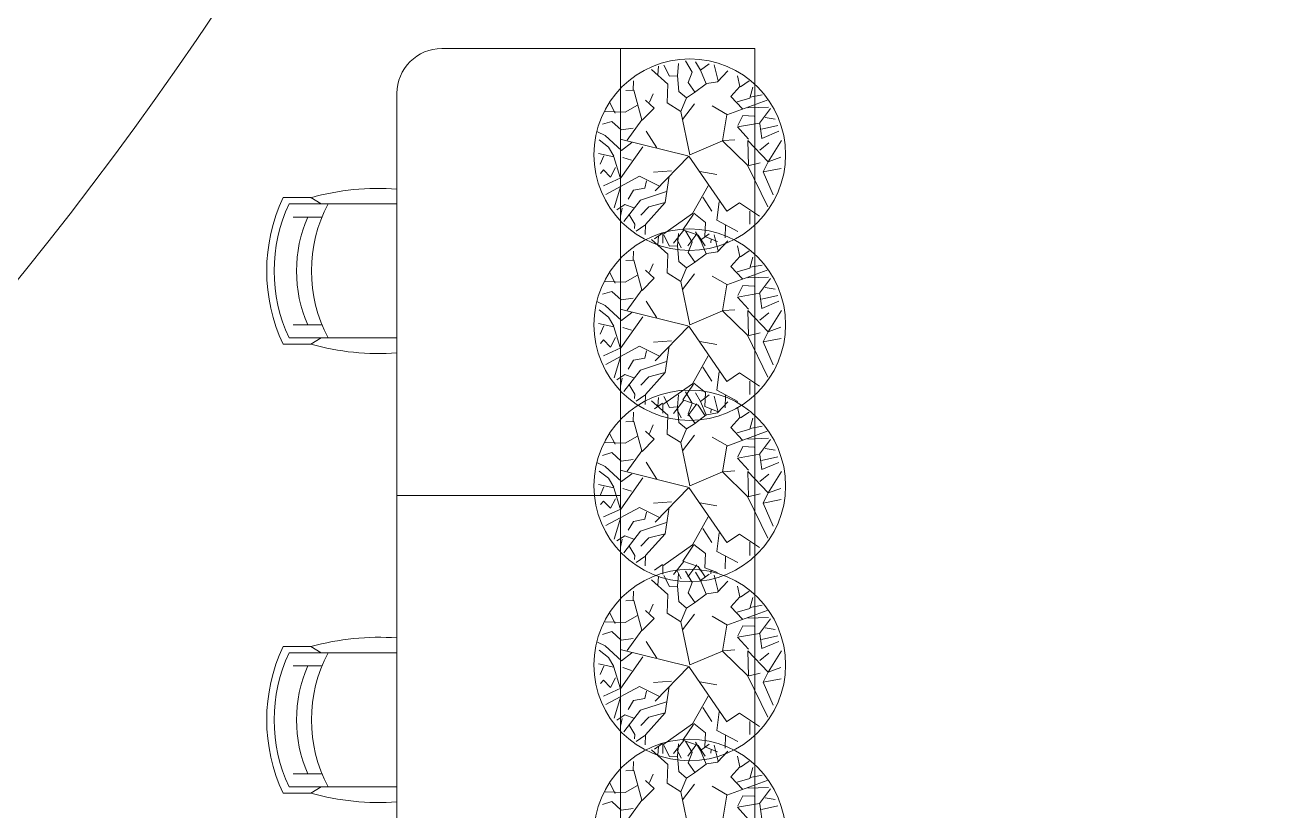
# Model space of a CAD drawing. Header units: millimetres. Extents: x -81374 to 485233, y -39075 to 157313.
# Drawn here: x 37237 to 41455, y -33017 to -30379 of the extents above; entities that cross this region are included whole.
import ezdxf
from ezdxf.enums import TextEntityAlignment as Align

# ---------------------------------------------------------------- set-up
doc = ezdxf.new("R2010")
doc.units = ezdxf.units.MM
doc.layers.add('G-IMPT', color=8, linetype='Continuous', lineweight=5)
doc.styles.get("Standard").update_dxf_attribs({"font": 'arial.ttf'})

# ---------------------------------------------------------------- blocks, each defined once
blk = doc.blocks.new('floor plan 1')
at = {"layer": 'G-IMPT', "color": 8, "ltscale": 500}
for p, q in [((18487, -8617.8), (18487, -2617.8)), ((18937, -2617.8), (18937, -8617.8)), ((18937, -7117.8), (18937, -5617.8)), ((19687, -5617.8), (19687, -7117.8)), ((18705.2, -5977.8), (18734.8, -6123.2)), ((18508.5, -6030.4), (18545, -6070.8)), ((18595.2, -6024.5), (18581.2, -6111.2)), ((18914.9, -6026.7), (18865.7, -6095.1)), ((18465, -6063.5), (18409.6, -6075.7)), ((18470.5, -6081.9), (18463.6, -6032.7)), ((18545, -6070.8), (18471.2, -6084.1)), ((18894.6, -6066.4), (18935.7, -6060.9)), ((18935.7, -6060.9), (18966, -6089.8)), ((18452.8, -6102.9), (18418.9, -6097.4)), ((18471.2, -6084.1), (18434.9, -6133)), ((18581.2, -6111.2), (18445.8, -6161)), ((18527, -6109.8), (18488.9, -6107.7)), ((18543.6, -6075.6), (18527, -6109.8)), ((18578.6, -6112), (18630.2, -6141.3)), ((18729.4, -6095.9), (18688.9, -6148.2)), ((18865.1, -6093.2), (18824.1, -6134.4)), ((18865.7, -6095.1), (18893, -6194.2)), ((18966, -6089.8), (18998.1, -6080.2)), ((18510.5, -6134.8), (18441.6, -6137.5)), ((18546, -6155.4), (18504.1, -6167.9)), ((18528.3, -6131.8), (18567.6, -6173.3)), ((18734.8, -6123.2), (18716.4, -6169.1)), ((18734.8, -6123.2), (18780.9, -6151.8)), ((18780.9, -6151.8), (18778.6, -6215)), ((18824.1, -6134.4), (18853.4, -6161.3)), ((18840.6, -6154), (18827.5, -6182.3)), ((18880.5, -6144.3), (18921.9, -6120.7)), ((18921.9, -6120.7), (18989.4, -6122.9)), ((18955.5, -6117.4), (18974.7, -6154.1)), ((19687, -6139.4), (19918.1, -6139.4)), ((20048.9, -6139.4), (19918.1, -6139.4)), ((19940.1, -6139.4), (19941.8, -6139.4)), ((19941.8, -6139.4), (19976, -6118.3)), ((20069.1, -6118.3), (19976, -6118.3)), ((18502.5, -6170.8), (18461.9, -6178.2)), ((18504.1, -6167.9), (18493.9, -6204.6)), ((18567.6, -6173.3), (18537.5, -6207.2)), ((18689.3, -6186.1), (18650.1, -6215.8)), ((18687, -6186.8), (18710.4, -6219.8)), ((18716.4, -6169.1), (18689.3, -6186.1)), ((18716.4, -6169.1), (18741.5, -6190.5)), ((18741.5, -6190.5), (18746.5, -6242.6)), ((18893, -6194.2), (18919.2, -6193.2)), ((18895.2, -6193.6), (18894.1, -6225.1)), ((18534.5, -6205.7), (18505.5, -6225.6)), ((18537.5, -6207.2), (18545.6, -6242.5)), ((18611.8, -6222.6), (18577.3, -6259.8)), ((18610.2, -6225.4), (18623.5, -6279.5)), ((18647.5, -6216.6), (18611.8, -6222.6)), ((18650.1, -6215.8), (18669.1, -6261.4)), ((18710.4, -6219.8), (18696.6, -6255.2)), ((18747.8, -6263.5), (18734.4, -6236.3)), ((18746.5, -6242.6), (18773.1, -6241.4)), ((18773.1, -6241.4), (18791.9, -6278.2)), ((18778.6, -6215), (18833.1, -6263.5)), ((18585.6, -6312.2), (18585.9, -6269.6)), ((18654.4, -6273.8), (18612, -6257.4)), ((18632.9, -6264.7), (18634.7, -6252.9)), ((18669.1, -6261.4), (18640.6, -6283.2)), ((18652.4, -6321.3), (18654.4, -6273.8)), ((18677.3, -6278.2), (18653.2, -6242.9)), ((18669.1, -6261.4), (18685.8, -6290)), ((18728, -6296.3), (18677.3, -6278.2)), ((18681.3, -6283.4), (18712, -6243)), ((18696.2, -6350.6), (18795.7, -6280.4)), ((18696.6, -6255.2), (18719, -6293.3)), ((18725.1, -6295.1), (18760, -6251)), ((18746.5, -6242.6), (18742.6, -6283.8)), ((18795.7, -6280.4), (18795.2, -6251.6)), ((18797, -6284.7), (18823.5, -6265.6)), ((18811.8, -6245.4), (18809.7, -6274.9)), ((18854, -6314.5), (18854.8, -6280.6)), ((18503.2, -6359.3), (18503.2, -6314.8)), ((18614.5, -6328.3), (18544.3, -6291.2)), ((18691.3, -6352.1), (18652.4, -6321.3)), ((18692.9, -6349.2), (18728, -6296.3)), ((18787.6, -6387.7), (18854, -6314.5)), ((18856, -6311.5), (18884.7, -6291.7)), ((18870.8, -6396.4), (18926.6, -6323.9)), ((18889.2, -6315.1), (18890.4, -6301.2)), ((18910, -6348.9), (18889.2, -6315.1)), ((18538.3, -6386.8), (18471.1, -6342.1)), ((18580.7, -6358.4), (18538.3, -6386.8)), ((18708.3, -6543.3), (18580.8, -6358.3)), ((18606.4, -6390.8), (18614.5, -6328.3)), ((18661.7, -6405.5), (18631.7, -6358.7)), ((18644, -6444.4), (18696.2, -6350.6)), ((18842.4, -6373.6), (18869, -6345.6)), ((18922.4, -6380.9), (18949.5, -6363.9)), ((18932.3, -6369.1), (18937.8, -6342.7)), ((18511.8, -6512.9), (18442.9, -6372.9)), ((18774.3, -6476.6), (18787.6, -6387.7)), ((18782.9, -6425.1), (18870.8, -6396.4)), ((18787.6, -6387.7), (18842.4, -6373.6)), ((18892.2, -6369.9), (18922.4, -6380.9)), ((18894.2, -6429.4), (18911.8, -6399.7)), ((18936, -6443.7), (18959.1, -6369.9)), ((18459.5, -6490.9), (18425.8, -6413.7)), ((18708.3, -6543.3), (18820.9, -6426.9)), ((18806.8, -6442.4), (18873.2, -6476.1)), ((18849.8, -6460.7), (18856, -6436.5)), ((18856, -6436.5), (18894.2, -6429.4)), ((18873.2, -6476.1), (18986.2, -6415.4)), ((18935.9, -6470.6), (18994.8, -6444.1)), ((18459.5, -6490.9), (18398.6, -6502.4)), ((18442.8, -6524.8), (18459.5, -6490.9)), ((18671.7, -6491.8), (18614.9, -6482)), ((18766.3, -6494.6), (18826.5, -6490.1)), ((18862.6, -6575.4), (18935.9, -6470.6)), ((18938.8, -6472.1), (18959.7, -6541.6)), ((18954.5, -6505.4), (18971.4, -6473.5)), ((18971.4, -6473.5), (18995, -6497.7)), ((18995, -6497.7), (19004.9, -6485.9)), ((18442.8, -6524.8), (18397.4, -6596.4)), ((18442.8, -6524.8), (18399.3, -6540.2)), ((18509.9, -6596.3), (18442.8, -6524.8)), ((18506.3, -6512.5), (18468.7, -6521.4)), ((18508.6, -6511.8), (18509.9, -6596.3)), ((18595.2, -6595.2), (18511.8, -6512.9)), ((18900.1, -6530.5), (18929.7, -6539.6)), ((18992.9, -6545.1), (19006, -6516.8)), ((18470.6, -6563.3), (18440.2, -6588)), ((18705.2, -6548.6), (18595.2, -6595.2)), ((18705.2, -6548.6), (18734.8, -6693.9)), ((18711.6, -6544.7), (18939, -6601)), ((18816.1, -6571.4), (18851.8, -6627.6)), ((18898.9, -6589), (18934.2, -6562.8)), ((18934.2, -6562.8), (18989.3, -6613.1)), ((18959.7, -6541.6), (19011.5, -6552.8)), ((18960.3, -6543.7), (18977.6, -6574.2)), ((18977.6, -6574.2), (19008.9, -6598.4)), ((18463.6, -6603.4), (18406.7, -6627.3)), ((18470.5, -6652.6), (18463.6, -6603.4)), ((18508.5, -6601.2), (18545, -6641.5)), ((18592.9, -6595.9), (18553.5, -6598.9)), ((18595.2, -6595.2), (18581.2, -6681.9)), ((18914.9, -6597.4), (18865.7, -6665.8)), ((18989.3, -6613.1), (19014.6, -6625.6)), ((19918.1, -6589.1), (19687, -6589.1)), ((19918.1, -6589.1), (20048.9, -6589.1)), ((19940.1, -6589.1), (19941.8, -6589.1)), ((19941.8, -6589.1), (19976, -6610.3)), ((19976, -6610.3), (20069.1, -6610.3)), ((18465, -6634.2), (18409.6, -6646.4)), ((18471.2, -6654.8), (18434.9, -6703.7)), ((18545, -6641.5), (18471.2, -6654.8)), ((18543.6, -6646.3), (18527, -6680.5)), ((18865.1, -6663.9), (18824.1, -6705.1)), ((18894.6, -6637.1), (18935.7, -6631.6)), ((18935.7, -6631.6), (18966, -6660.5)), ((18966, -6660.5), (18998.1, -6650.9)), ((18452.8, -6673.6), (18418.9, -6668.1)), ((18510.5, -6705.5), (18441.6, -6708.2)), ((18581.2, -6681.9), (18445.8, -6731.7)), ((18527, -6680.5), (18488.9, -6678.4)), ((18528.3, -6702.5), (18567.6, -6744.1)), ((18578.6, -6682.7), (18630.2, -6712)), ((18729.4, -6666.6), (18688.9, -6718.9)), ((18734.8, -6693.9), (18716.4, -6739.8)), ((18734.8, -6693.9), (18780.9, -6722.5)), ((18824.1, -6705.1), (18853.4, -6732)), ((18865.7, -6665.8), (18893, -6765)), ((18880.5, -6715.1), (18921.9, -6691.4)), ((18921.9, -6691.4), (18989.4, -6693.6)), ((18955.5, -6688.1), (18974.7, -6724.8)), ((18502.5, -6741.5), (18461.9, -6748.9)), ((18504.1, -6738.6), (18493.9, -6775.3)), ((18546, -6726.1), (18504.1, -6738.6)), ((18567.6, -6744.1), (18537.5, -6777.9)), ((18716.4, -6739.8), (18689.3, -6756.8)), ((18716.4, -6739.8), (18741.5, -6761.2)), ((18780.9, -6722.5), (18778.6, -6785.7)), ((18840.6, -6724.7), (18827.5, -6753.1)), ((18534.5, -6776.4), (18505.5, -6796.3)), ((18537.5, -6777.9), (18545.6, -6813.2)), ((18647.5, -6787.3), (18611.8, -6793.3)), ((18689.3, -6756.8), (18650.1, -6786.5)), ((18650.1, -6786.5), (18669.1, -6832.1)), ((18687, -6757.5), (18710.4, -6790.6)), ((18710.4, -6790.6), (18696.6, -6825.9)), ((18741.5, -6761.2), (18746.5, -6813.3)), ((18778.6, -6785.7), (18833.1, -6834.2)), ((18893, -6765), (18919.2, -6763.9)), ((18895.2, -6764.3), (18894.1, -6795.9)), ((18611.8, -6793.3), (18577.3, -6830.5)), ((18610.2, -6796.1), (18623.5, -6850.2)), ((18669.1, -6832.1), (18640.6, -6853.9)), ((18669.1, -6832.1), (18685.8, -6860.7)), ((18696.6, -6825.9), (18719, -6864)), ((18746.5, -6813.3), (18742.6, -6854.6)), ((18746.5, -6813.3), (18773.1, -6812.1)), ((18773.1, -6812.1), (18791.9, -6848.9)), ((18811.8, -6816.1), (18809.7, -6845.7)), ((18585.6, -6913.4), (18585.9, -6870.9)), ((18654.4, -6875.1), (18612, -6858.7)), ((18632.9, -6865.9), (18634.7, -6854.2)), ((18677.3, -6879.5), (18653.2, -6844.2)), ((18681.3, -6884.7), (18712, -6844.3)), ((18725.1, -6896.3), (18760, -6852.3)), ((18747.8, -6864.8), (18734.4, -6837.6)), ((18795.7, -6881.7), (18795.2, -6852.9)), ((18797, -6886), (18823.5, -6866.8)), ((18503.2, -6960.6), (18503.2, -6916)), ((18614.5, -6929.5), (18544.3, -6892.5)), ((18652.4, -6922.6), (18654.4, -6875.1)), ((18728, -6897.6), (18677.3, -6879.5)), ((18692.9, -6950.5), (18728, -6897.6)), ((18696.2, -6951.9), (18795.7, -6881.7)), ((18787.6, -6989), (18854, -6915.7)), ((18854, -6915.7), (18854.8, -6881.9)), ((18856, -6912.8), (18884.7, -6893)), ((18889.2, -6916.4), (18890.4, -6902.5)), ((18910, -6950.2), (18889.2, -6916.4)), ((18538.3, -6988.1), (18471.1, -6943.4)), ((18606.4, -6992.1), (18614.5, -6929.5)), ((18644, -7045.7), (18696.2, -6951.9)), ((18691.3, -6953.4), (18652.4, -6922.6)), ((18842.4, -6974.9), (18869, -6946.9)), ((18870.8, -6997.7), (18926.6, -6925.2)), ((18932.3, -6970.4), (18937.8, -6943.9)), ((18511.8, -7114.2), (18442.9, -6974.2)), ((18580.7, -6959.7), (18538.3, -6988.1)), ((18708.3, -7144.6), (18580.8, -6959.6)), ((18661.7, -7006.8), (18631.7, -6960)), ((18774.3, -7077.9), (18787.6, -6989)), ((18782.9, -7026.4), (18870.8, -6997.7)), ((18787.6, -6989), (18842.4, -6974.9)), ((18892.2, -6971.2), (18922.4, -6982.2)), ((18894.2, -7030.7), (18911.8, -7001)), ((18922.4, -6982.2), (18949.5, -6965.2)), ((18936, -7045), (18959.1, -6971.2)), ((18459.5, -7092.2), (18425.8, -7015)), ((18708.3, -7144.6), (18820.9, -7028.2)), ((18849.8, -7062), (18856, -7037.8)), ((18856, -7037.8), (18894.2, -7030.7)), ((18873.2, -7077.4), (18986.2, -7016.7)), ((18671.7, -7093.1), (18614.9, -7083.3)), ((18806.8, -7043.7), (18873.2, -7077.4)), ((18862.6, -7176.7), (18935.9, -7071.9)), ((18935.9, -7071.9), (18994.8, -7045.4)), ((18938.8, -7073.4), (18959.7, -7142.8)), ((18954.5, -7106.7), (18971.4, -7074.8)), ((18971.4, -7074.8), (18995, -7099)), ((18442.8, -7126.1), (18397.4, -7197.7)), ((18459.5, -7092.2), (18398.6, -7103.7)), ((18442.8, -7126.1), (18399.3, -7141.5)), ((18442.8, -7126.1), (18459.5, -7092.2)), ((18509.9, -7197.6), (18442.8, -7126.1)), ((18506.3, -7113.8), (18468.7, -7122.7)), ((18508.6, -7113.1), (18509.9, -7197.6)), ((18595.2, -7196.5), (18511.8, -7114.2)), ((18766.3, -7095.9), (18826.5, -7091.4)), ((19687, -7117.8), (18937, -7117.8)), ((19687, -7117.8), (18937, -7117.8)), ((18937, -7117.8), (18937, -8617.8)), ((18992.9, -7146.4), (19006, -7118)), ((18995, -7099), (19004.9, -7087.1)), ((19687, -8467.8), (19687, -7117.8)), ((18470.6, -7164.6), (18440.2, -7189.3)), ((18705.2, -7149.8), (18595.2, -7196.5)), ((18705.2, -7149.8), (18734.8, -7295.2)), ((18711.6, -7145.9), (18939, -7202.2)), ((18898.9, -7190.3), (18934.2, -7164.1)), ((18900.1, -7131.8), (18929.7, -7140.9)), ((18934.2, -7164.1), (18989.3, -7214.4)), ((18959.7, -7142.8), (19011.5, -7154.1)), ((18960.3, -7145), (18977.6, -7175.5)), ((18463.6, -7204.7), (18406.7, -7228.6)), ((18470.5, -7253.9), (18463.6, -7204.7)), ((18508.5, -7202.4), (18545, -7242.8)), ((18592.9, -7197.2), (18553.5, -7200.2)), ((18595.2, -7196.5), (18581.2, -7283.2)), ((18816.1, -7172.6), (18851.8, -7228.9)), ((18914.9, -7198.7), (18865.7, -7267.1)), ((18977.6, -7175.5), (19008.9, -7199.7)), ((18465, -7235.5), (18409.6, -7247.7)), ((18545, -7242.8), (18471.2, -7256.1)), ((18543.6, -7247.6), (18527, -7281.8)), ((18894.6, -7238.4), (18935.7, -7232.9)), ((18935.7, -7232.9), (18966, -7261.8)), ((18966, -7261.8), (18998.1, -7252.2)), ((18989.3, -7214.4), (19014.6, -7226.9)), ((18452.8, -7274.9), (18418.9, -7269.4)), ((18471.2, -7256.1), (18434.9, -7305)), ((18581.2, -7283.2), (18445.8, -7333)), ((18527, -7281.8), (18488.9, -7279.7)), ((18578.6, -7284), (18630.2, -7313.3)), ((18729.4, -7267.9), (18688.9, -7320.2)), ((18734.8, -7295.2), (18716.4, -7341.1)), ((18734.8, -7295.2), (18780.9, -7323.8)), ((18865.1, -7265.2), (18824.1, -7306.4)), ((18865.7, -7267.1), (18893, -7366.2)), ((18880.5, -7316.3), (18921.9, -7292.7)), ((18921.9, -7292.7), (18989.4, -7294.9)), ((18955.5, -7289.4), (18974.7, -7326.1)), ((18510.5, -7306.8), (18441.6, -7309.5)), ((18546, -7327.4), (18504.1, -7339.9)), ((18528.3, -7303.8), (18567.6, -7345.3)), ((18780.9, -7323.8), (18778.6, -7387)), ((18824.1, -7306.4), (18853.4, -7333.3)), ((18840.6, -7326), (18827.5, -7354.3)), ((18502.5, -7342.8), (18461.9, -7350.2)), ((18504.1, -7339.9), (18493.9, -7376.6)), ((18534.5, -7377.7), (18505.5, -7397.6)), ((18567.6, -7345.3), (18537.5, -7379.2)), ((18537.5, -7379.2), (18545.6, -7414.4)), ((18689.3, -7358.1), (18650.1, -7387.8)), ((18687, -7358.8), (18710.4, -7391.8)), ((18716.4, -7341.1), (18689.3, -7358.1)), ((18716.4, -7341.1), (18741.5, -7362.5)), ((18747.8, -7405.8), (18734.4, -7378.6)), ((18741.5, -7362.5), (18746.5, -7414.6)), ((18893, -7366.2), (18919.2, -7365.2)), ((18895.2, -7365.6), (18894.1, -7397.1)), ((18611.8, -7394.6), (18577.3, -7431.8)), ((18585.6, -7454.5), (18585.9, -7411.9)), ((18610.2, -7397.4), (18623.5, -7451.5)), ((18647.5, -7388.6), (18611.8, -7394.6)), ((18654.4, -7416.1), (18612, -7399.7)), ((18632.9, -7407), (18634.7, -7395.2)), ((18650.1, -7387.8), (18669.1, -7433.4)), ((18652.4, -7463.6), (18654.4, -7416.1)), ((18677.3, -7420.5), (18653.2, -7385.2)), ((18728, -7438.6), (18677.3, -7420.5)), ((18681.3, -7425.7), (18712, -7385.3)), ((18696.2, -7492.9), (18795.7, -7422.7)), ((18710.4, -7391.8), (18696.6, -7427.2)), ((18725.1, -7437.4), (18760, -7393.3)), ((18746.5, -7414.6), (18742.6, -7455.8)), ((18746.5, -7414.6), (18773.1, -7413.4)), ((18773.1, -7413.4), (18791.9, -7450.2)), ((18778.6, -7387), (18833.1, -7435.5)), ((18795.7, -7422.7), (18795.2, -7393.9)), ((18797, -7427), (18823.5, -7407.9)), ((18811.8, -7417.4), (18809.7, -7446.9)), ((18854, -7456.7), (18854.8, -7422.9)), ((18503.2, -7501.6), (18503.2, -7457.1)), ((18614.5, -7470.6), (18544.3, -7433.5)), ((18669.1, -7433.4), (18640.6, -7455.2)), ((18691.3, -7494.4), (18652.4, -7463.6)), ((18669.1, -7433.4), (18685.8, -7462)), ((18692.9, -7491.5), (18728, -7438.6)), ((18696.6, -7427.2), (18719, -7465.3)), ((18787.6, -7530), (18854, -7456.7)), ((18856, -7453.8), (18884.7, -7434)), ((18889.2, -7457.4), (18890.4, -7443.5)), ((18910, -7491.2), (18889.2, -7457.4)), ((18538.3, -7529.1), (18471.1, -7484.4)), ((18580.7, -7500.7), (18538.3, -7529.1)), ((18708.3, -7685.6), (18580.8, -7500.6)), ((18606.4, -7533.1), (18614.5, -7470.6)), ((18661.7, -7547.8), (18631.7, -7501)), ((18644, -7586.7), (18696.2, -7492.9)), ((18842.4, -7515.9), (18869, -7487.9)), ((18870.8, -7538.7), (18926.6, -7466.2)), ((18922.4, -7523.2), (18949.5, -7506.2)), ((18932.3, -7511.4), (18937.8, -7485)), ((18511.8, -7655.2), (18442.9, -7515.2)), ((18774.3, -7618.9), (18787.6, -7530)), ((18782.9, -7567.4), (18870.8, -7538.7)), ((18787.6, -7530), (18842.4, -7515.9)), ((18892.2, -7512.2), (18922.4, -7523.2)), ((18894.2, -7571.7), (18911.8, -7542)), ((18936, -7586), (18959.1, -7512.2)), ((18459.5, -7633.2), (18425.8, -7556)), ((18708.3, -7685.6), (18820.9, -7569.2)), ((18806.8, -7584.7), (18873.2, -7618.4)), ((18849.8, -7603), (18856, -7578.8)), ((18856, -7578.8), (18894.2, -7571.7)), ((18873.2, -7618.4), (18986.2, -7557.7)), ((18935.9, -7612.9), (18994.8, -7586.4)), ((18459.5, -7633.2), (18398.6, -7644.7)), ((18442.8, -7667.1), (18459.5, -7633.2)), ((18671.7, -7634.1), (18614.9, -7624.3)), ((18766.3, -7636.9), (18826.5, -7632.4)), ((18862.6, -7717.7), (18935.9, -7612.9)), ((18938.8, -7614.4), (18959.7, -7683.9)), ((18954.5, -7647.7), (18971.4, -7615.8)), ((18971.4, -7615.8), (18995, -7640)), ((18995, -7640), (19004.9, -7628.2)), ((19941.8, -7646.4), (19976, -7625.3)), ((19976, -7625.3), (20069.1, -7625.3)), ((18442.8, -7667.1), (18397.4, -7738.7)), ((18442.8, -7667.1), (18399.3, -7682.5)), ((18509.9, -7738.6), (18442.8, -7667.1)), ((18506.3, -7654.8), (18468.7, -7663.7)), ((18508.6, -7654.1), (18509.9, -7738.6)), ((18595.2, -7737.5), (18511.8, -7655.2)), ((18900.1, -7672.8), (18929.7, -7681.9)), ((18992.9, -7687.4), (19006, -7659.1)), ((19918.1, -7646.4), (19687, -7646.4)), ((19918.1, -7646.4), (20048.9, -7646.4)), ((19940.1, -7646.4), (19941.8, -7646.4)), ((18470.6, -7705.6), (18440.2, -7730.3)), ((18705.2, -7690.9), (18595.2, -7737.5)), ((18705.2, -7690.9), (18734.8, -7836.2)), ((18711.6, -7687), (18939, -7743.3)), ((18816.1, -7713.7), (18851.8, -7769.9)), ((18898.9, -7731.3), (18934.2, -7705.1)), ((18934.2, -7705.1), (18989.3, -7755.4)), ((18959.7, -7683.9), (19011.5, -7695.1)), ((18960.3, -7686), (18977.6, -7716.5)), ((18977.6, -7716.5), (19008.9, -7740.7)), ((18463.6, -7745.7), (18406.7, -7769.6)), ((18470.5, -7794.9), (18463.6, -7745.7)), ((18508.5, -7743.5), (18545, -7783.8)), ((18592.9, -7738.2), (18553.5, -7741.2)), ((18595.2, -7737.5), (18581.2, -7824.2)), ((18914.9, -7739.7), (18865.7, -7808.1)), ((18989.3, -7755.4), (19014.6, -7767.9)), ((18465, -7776.5), (18409.6, -7788.7)), ((18471.2, -7797.1), (18434.9, -7846)), ((18545, -7783.8), (18471.2, -7797.1)), ((18543.6, -7788.6), (18527, -7822.8)), ((18894.6, -7779.4), (18935.7, -7773.9)), ((18935.7, -7773.9), (18966, -7802.8)), ((18966, -7802.8), (18998.1, -7793.2)), ((18452.8, -7815.9), (18418.9, -7810.4)), ((18581.2, -7824.2), (18445.8, -7874)), ((18527, -7822.8), (18488.9, -7820.7)), ((18528.3, -7844.8), (18567.6, -7886.4)), ((18578.6, -7825), (18630.2, -7854.3)), ((18729.4, -7808.9), (18688.9, -7861.2)), ((18734.8, -7836.2), (18716.4, -7882.1)), ((18734.8, -7836.2), (18780.9, -7864.8)), ((18865.1, -7806.2), (18824.1, -7847.4)), ((18865.7, -7808.1), (18893, -7907.3)), ((18880.5, -7857.4), (18921.9, -7833.7)), ((18921.9, -7833.7), (18989.4, -7835.9)), ((18955.5, -7830.4), (18974.7, -7867.1)), ((18510.5, -7847.8), (18441.6, -7850.5)), ((18502.5, -7883.8), (18461.9, -7891.2)), ((18504.1, -7880.9), (18493.9, -7917.6)), ((18546, -7868.4), (18504.1, -7880.9)), ((18567.6, -7886.4), (18537.5, -7920.2)), ((18716.4, -7882.1), (18689.3, -7899.1)), ((18716.4, -7882.1), (18741.5, -7903.5)), ((18780.9, -7864.8), (18778.6, -7928)), ((18824.1, -7847.4), (18853.4, -7874.3)), ((18840.6, -7867), (18827.5, -7895.4)), ((18534.5, -7918.7), (18505.5, -7938.6)), ((18537.5, -7920.2), (18545.6, -7955.5)), ((18689.3, -7899.1), (18650.1, -7928.8)), ((18650.1, -7928.8), (18669.1, -7974.4)), ((18687, -7899.8), (18710.4, -7932.9)), ((18741.5, -7903.5), (18746.5, -7955.6)), ((18778.6, -7928), (18833.1, -7976.5)), ((18893, -7907.3), (18919.2, -7906.2)), ((18895.2, -7906.6), (18894.1, -7938.2)), ((18611.8, -7935.6), (18577.3, -7972.8)), ((18610.2, -7938.4), (18623.5, -7992.5)), ((18647.5, -7929.6), (18611.8, -7935.6)), ((18654.4, -7986.8), (18612, -7970.4)), ((18632.9, -7977.7), (18634.7, -7965.9)), ((18677.3, -7991.2), (18653.2, -7955.9)), ((18681.3, -7996.4), (18712, -7956)), ((18710.4, -7932.9), (18696.6, -7968.2)), ((18696.6, -7968.2), (18719, -8006.3)), ((18725.1, -8008.1), (18760, -7964)), ((18747.8, -7976.5), (18734.4, -7949.3)), ((18746.5, -7955.6), (18742.6, -7996.9)), ((18746.5, -7955.6), (18773.1, -7954.4)), ((18773.1, -7954.4), (18791.9, -7991.2)), ((18795.7, -7993.4), (18795.2, -7964.6)), ((18811.8, -7958.4), (18809.7, -7988)), ((18614.5, -8041.3), (18544.3, -8004.2)), ((18585.6, -8025.2), (18585.9, -7982.6)), ((18669.1, -7974.4), (18640.6, -7996.2)), ((18652.4, -8034.3), (18654.4, -7986.8)), ((18669.1, -7974.4), (18685.8, -8003)), ((18728, -8009.3), (18677.3, -7991.2)), ((18692.9, -8062.2), (18728, -8009.3)), ((18696.2, -8063.6), (18795.7, -7993.4)), ((18797, -7997.7), (18823.5, -7978.6)), ((18854, -8027.5), (18854.8, -7993.6)), ((18856, -8024.5), (18884.7, -8004.7)), ((18538.3, -8099.8), (18471.1, -8055.1)), ((18503.2, -8072.3), (18503.2, -8027.8)), ((18606.4, -8103.8), (18614.5, -8041.3)), ((18691.3, -8065.1), (18652.4, -8034.3)), ((18787.6, -8100.7), (18854, -8027.5)), ((18870.8, -8109.4), (18926.6, -8036.9)), ((18889.2, -8028.1), (18890.4, -8014.2)), ((18910, -8062), (18889.2, -8028.1)), ((18932.3, -8082.1), (18937.8, -8055.7)), ((18511.8, -8225.9), (18442.9, -8086)), ((18580.7, -8071.4), (18538.3, -8099.8)), ((18708.3, -8256.3), (18580.8, -8071.4)), ((18661.7, -8118.5), (18631.7, -8071.7)), ((18644, -8157.4), (18696.2, -8063.6)), ((18787.6, -8100.7), (18842.4, -8086.7)), ((18842.4, -8086.7), (18869, -8058.6)), ((18892.2, -8082.9), (18922.4, -8093.9)), ((18922.4, -8093.9), (18949.5, -8076.9)), ((18936, -8156.7), (18959.1, -8082.9)), ((19687, -8096.1), (19918.1, -8096.1)), ((20048.9, -8096.1), (19918.1, -8096.1)), ((19940.1, -8096.1), (19941.8, -8096.1)), ((19941.8, -8096.1), (19976, -8117.3)), ((18459.5, -8203.9), (18425.8, -8126.8)), ((18708.3, -8256.3), (18820.9, -8139.9)), ((18774.3, -8189.6), (18787.6, -8100.7)), ((18782.9, -8138.1), (18870.8, -8109.4)), ((18873.2, -8189.1), (18986.2, -8128.4)), ((18894.2, -8142.5), (18911.8, -8112.7)), ((20069.1, -8117.3), (19976, -8117.3)), ((18806.8, -8155.4), (18873.2, -8189.1)), ((18849.8, -8173.7), (18856, -8149.5)), ((18856, -8149.5), (18894.2, -8142.5)), ((18935.9, -8183.6), (18994.8, -8157.1)), ((18459.5, -8203.9), (18398.6, -8215.4)), ((18442.8, -8237.8), (18459.5, -8203.9)), ((18671.7, -8204.8), (18614.9, -8195)), ((18766.3, -8207.7), (18826.5, -8203.2)), ((18862.6, -8288.4), (18935.9, -8183.6)), ((18938.8, -8185.1), (18959.7, -8254.6)), ((18954.5, -8218.4), (18971.4, -8186.5)), ((18971.4, -8186.5), (18995, -8210.7)), ((18995, -8210.7), (19004.9, -8198.9)), ((18442.8, -8237.8), (18397.4, -8309.5)), ((18442.8, -8237.8), (18399.3, -8253.2)), ((18509.9, -8309.3), (18442.8, -8237.8)), ((18506.3, -8225.5), (18468.7, -8234.4)), ((18508.6, -8224.8), (18509.9, -8309.3)), ((18595.2, -8308.2), (18511.8, -8225.9)), ((18705.2, -8261.6), (18595.2, -8308.2)), ((18705.2, -8261.6), (18734.8, -8406.9)), ((18711.6, -8257.7), (18939, -8314)), ((18900.1, -8243.6), (18929.7, -8252.6)), ((18959.7, -8254.6), (19011.5, -8265.8)), ((18960.3, -8256.7), (18977.6, -8287.2)), ((18992.9, -8258.2), (19006, -8229.8)), ((18470.6, -8276.3), (18440.2, -8301.1)), ((18592.9, -8308.9), (18553.5, -8311.9)), ((18595.2, -8308.2), (18581.2, -8394.9)), ((18816.1, -8284.4), (18851.8, -8340.6)), ((18898.9, -8302), (18934.2, -8275.8)), ((18934.2, -8275.8), (18989.3, -8326.2)), ((18977.6, -8287.2), (19008.9, -8311.4)), ((18463.6, -8316.4), (18406.7, -8340.3)), ((18465, -8347.3), (18409.6, -8359.5)), ((18470.5, -8365.6), (18463.6, -8316.4)), ((18508.5, -8314.2), (18545, -8354.5)), ((18914.9, -8310.5), (18865.7, -8378.8)), ((18894.6, -8350.1), (18935.7, -8344.6)), ((18935.7, -8344.6), (18966, -8373.5)), ((18989.3, -8326.2), (19014.6, -8338.6)), ((18452.8, -8386.6), (18418.9, -8381.1)), ((18471.2, -8367.8), (18434.9, -8416.7)), ((18545, -8354.5), (18471.2, -8367.8)), ((18527, -8393.5), (18488.9, -8391.4)), ((18543.6, -8359.3), (18527, -8393.5)), ((18729.4, -8379.6), (18688.9, -8431.9)), ((18865.1, -8377), (18824.1, -8418.2)), ((18865.7, -8378.8), (18893, -8478)), ((18966, -8373.5), (18998.1, -8363.9)), ((18510.5, -8418.5), (18441.6, -8421.2)), ((18581.2, -8394.9), (18445.8, -8444.7)), ((18528.3, -8415.5), (18567.6, -8457.1)), ((18578.6, -8395.7), (18630.2, -8425)), ((18734.8, -8406.9), (18716.4, -8452.8)), ((18734.8, -8406.9), (18780.9, -8435.6)), ((18824.1, -8418.2), (18853.4, -8445)), ((18880.5, -8428.1), (18921.9, -8404.5)), ((18921.9, -8404.5), (18989.4, -8406.6)), ((18955.5, -8401.1), (18974.7, -8437.8)), ((18502.5, -8454.5), (18461.9, -8462)), ((18504.1, -8451.7), (18493.9, -8488.3)), ((18546, -8439.1), (18504.1, -8451.7)), ((18567.6, -8457.1), (18537.5, -8490.9)), ((18689.3, -8469.8), (18650.1, -8499.5)), ((18687, -8470.5), (18710.4, -8503.6)), ((18716.4, -8452.8), (18689.3, -8469.8)), ((18716.4, -8452.8), (18741.5, -8474.2)), ((18741.5, -8474.2), (18746.5, -8526.3)), ((18780.9, -8435.6), (18778.6, -8498.7)), ((18840.6, -8437.7), (18827.5, -8466.1)), ((18893, -8478), (18919.2, -8476.9)), ((18895.2, -8477.3), (18894.1, -8508.9)), ((18534.5, -8489.4), (18505.5, -8509.3)), ((18537.5, -8490.9), (18545.6, -8526.2)), ((18611.8, -8506.3), (18577.3, -8543.5)), ((18610.2, -8509.2), (18623.5, -8563.2)), ((18647.5, -8500.3), (18611.8, -8506.3)), ((18650.1, -8499.5), (18669.1, -8545.1)), ((18710.4, -8503.6), (18696.6, -8538.9)), ((18778.6, -8498.7), (18833.1, -8547.2)), ((18669.1, -8545.1), (18640.6, -8566.9)), ((18669.1, -8545.1), (18685.8, -8573.7)), ((18696.6, -8538.9), (18719, -8577)), ((18746.5, -8526.3), (18742.6, -8567.6)), ((18746.5, -8526.3), (18773.1, -8525.1)), ((18773.1, -8525.1), (18791.9, -8561.9)), ((18811.8, -8529.1), (18809.7, -8558.7)), ((18937, -8617.8), (18487, -8617.8)), ((18937, -8617.8), (19537, -8617.8))]:
    blk.add_line(p, q, dxfattribs=at)
at = {"layer": 'G-IMPT', "color": 8, "ltscale": 500, "extrusion": (0, 0, -1)}
for p, q in [((20035, -6183.2), (19938.5, -6183.2)), ((20035, -6545.3), (19938.5, -6545.3)), ((20035, -7690.2), (19938.5, -7690.2)), ((20035, -8052.3), (19938.5, -8052.3))]:
    blk.add_line(p, q, dxfattribs=at)
at = {"layer": 'G-IMPT', "color": 8, "ltscale": 500}
for centre in [(18705.2, -5977.8), (18705.2, -6548.6), (18705.2, -7149.8), (18705.2, -7690.9), (18705.2, -8261.6)]:
    blk.add_circle(centre, 321.5, dxfattribs=at)
for centre, radius, start, end in [((6421.8, 111.4), 10691.5, 284.44066, 355.45821), ((30901.2, -15868.2), 12777.8, 49.90697, 259.60318), ((19537, -8467.8), 150, 270, 0)]:
    blk.add_arc(centre, radius, start, end, dxfattribs=at)
at = {"layer": 'G-IMPT', "color": 8, "ltscale": 500, "extrusion": (0, 0, -1)}
for centre, major_axis, start_param, end_param in [((19748.6, -6925.4), (-838.5, 0), 1.49727, 1.845387), ((19493, -6364.3), (-480.9, 0), 2.65511, 3.628104), ((19568, -6364.3), (530.9, 0), -0.437348, 0.437328), ((19543, -6364.3), (-580.8, 0), 2.704257, 3.578932), ((19568, -6364.3), (455.9, 0), -0.408385, 0.408365), ((19748.6, -5803.1), (-838.5, 0), 4.437818, 4.785935)]:
    blk.add_ellipse(centre, major_axis=major_axis, ratio=1, start_param=start_param, end_param=end_param, dxfattribs=at)
at = {"layer": 'G-IMPT', "color": 8, "ltscale": 500}
for centre, major_axis, start_param, end_param in [((19748.6, -8432.4), (-838.5, 0), 4.437818, 4.785935), ((19543, -7871.3), (-580.8, 0), 2.704257, 3.578932), ((19493, -7871.3), (-480.9, 0), 2.65511, 3.628104), ((19568, -7871.3), (530.9, 0), -0.437348, 0.437328), ((19568, -7871.3), (455.9, 0), -0.408385, 0.408365), ((19748.6, -7310.1), (-838.5, 0), 1.49727, 1.845387)]:
    blk.add_ellipse(centre, major_axis=major_axis, ratio=1, start_param=start_param, end_param=end_param, dxfattribs=at)
for rotation, p in [(359.9992, (39680.6, -4989.6, 0)), (359.9992, (35886.7, -10139.3, 0)), (270.0008, (28873.3, -20643.5, 0)), (359.9992, (11975.3, -26935.4, 0)), (359.9992, (15267.6, -26935.4, 0)), (359.9992, (26686.3, -26987.7, 0)), (270.0008, (15861.1, -28615, 0)), (89.9992, (23697.8, -33300.6, 0)), (89.9992, (23597.9, -35337.7, 0)), (89.9992, (23597.9, -37388.3, 0)), (359.9992, (13750.4, -37781.5, 0)), (89.9992, (23697.8, -40746.8, 0)), (89.9992, (23597.8, -44302.5, 0)), (89.9992, (23597.8, -46399.1, 0)), (89.9992, (23697.8, -48339.8, 0)), (89.9992, (23697.8, -54280, 0)), (359.9992, (27418.1, -55702.4, 0)), (89.9992, (9671.9, -65856.5, 0)), (359.9992, (4684.1, -67403.4, 0)), (359.9992, (8737.2, -67403.4, 0))]:
    blk.add_attdef('PARTITIONTYPE', text='', height=200, rotation=rotation, dxfattribs=at).set_placement(p, align=Align.MIDDLE_CENTER)

msp = doc.modelspace()

# ---------------------------------------------------------------- block references
at = {"linetype": 'Continuous', "rotation": 180}
msp.add_blockref('floor plan 1', (58170.8, -39075.4), dxfattribs=at)

doc.saveas('drawing.dxf')
